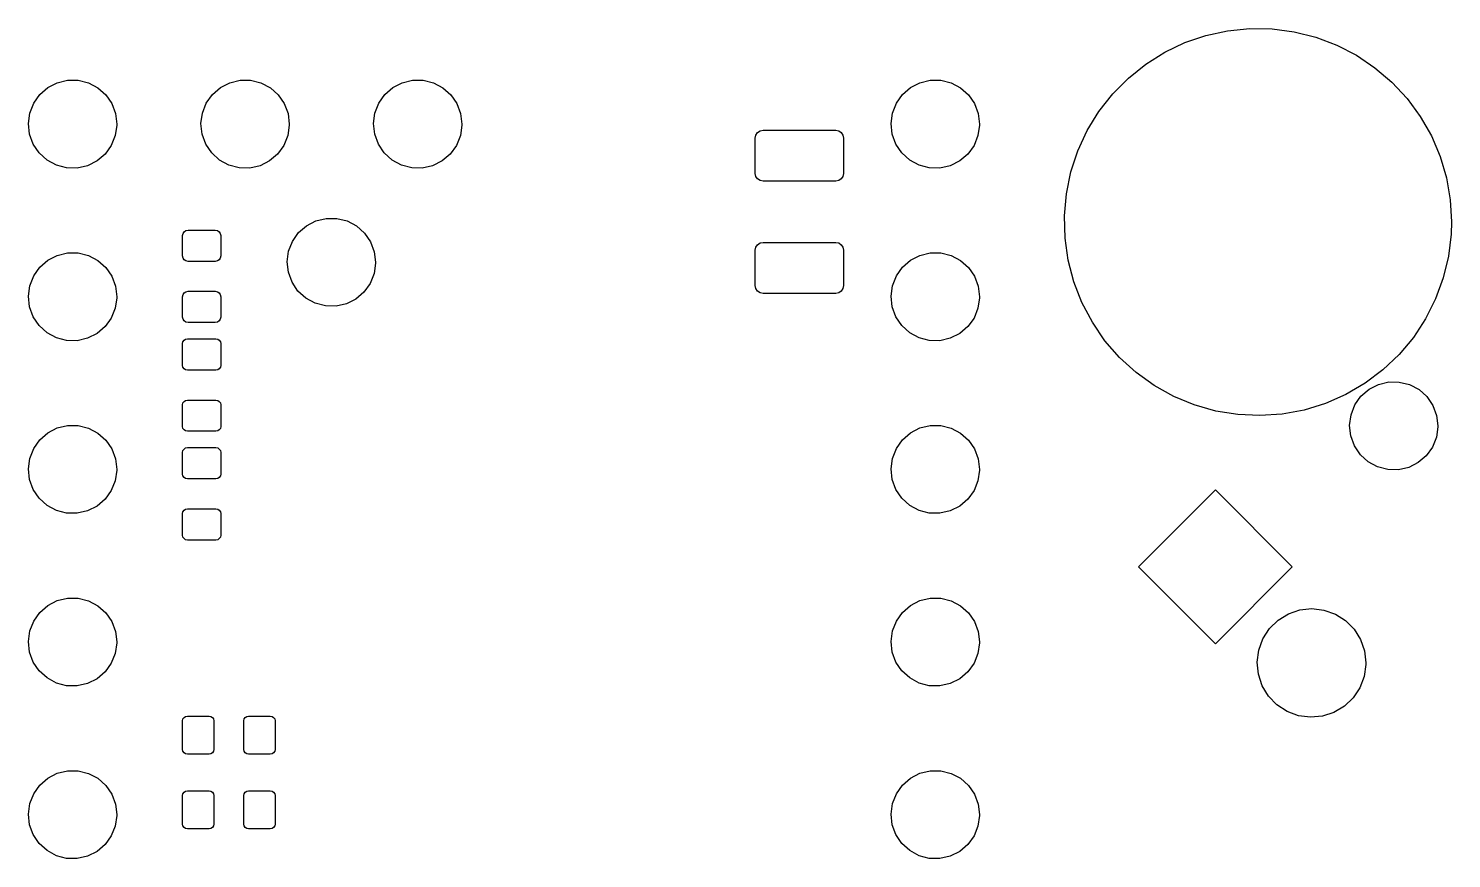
# Model space of a CAD drawing. Extents: x 100.2 to 143.8, y -109.8 to -50.2.
# Drawn here: x 122.9 to 143.85, y -62.37 to -50.15 of the extents above; entities that cross this region are included whole.
import ezdxf

# ---------------------------------------------------------------- set-up
doc = ezdxf.new("R2010")
doc.units = 0
doc.layers.add('BLACK', color=7, linetype='CONTINUOUS')

msp = doc.modelspace()

# ---------------------------------------------------------------- linework, layer by layer
at = {"layer": 'BLACK', "linetype": 'CONTINUOUS'}
for p, q in [((139.923, -50.3613), (140.234, -50.255)), ((140.234, -50.255), (140.554, -50.1851)), ((140.554, -50.1851), (140.881, -50.1525)), ((140.881, -50.1525), (141.209, -50.1577)), ((141.209, -50.1577), (141.534, -50.2005)), ((141.534, -50.2005), (141.852, -50.2804)), ((139.627, -50.5025), (139.923, -50.3613)), ((141.852, -50.2804), (142.159, -50.3964)), ((142.159, -50.3964), (142.451, -50.5469)), ((139.093, -50.882), (139.349, -50.6769)), ((139.349, -50.6769), (139.627, -50.5025)), ((142.451, -50.5469), (142.723, -50.7299)), ((138.862, -51.1153), (139.093, -50.882)), ((142.723, -50.7299), (142.973, -50.943)), ((123.067, -51.1251), (123.185, -51.0224)), ((123.185, -51.0224), (123.323, -50.9508)), ((123.323, -50.9508), (123.475, -50.9143)), ((123.475, -50.9143), (123.631, -50.9151)), ((123.631, -50.9151), (123.783, -50.9532)), ((123.783, -50.9532), (123.921, -51.0263)), ((123.921, -51.0263), (124.038, -51.1301)), ((125.607, -51.1251), (125.725, -51.0224)), ((125.725, -51.0224), (125.863, -50.9508)), ((125.863, -50.9508), (126.015, -50.9143)), ((126.015, -50.9143), (126.171, -50.9151)), ((126.171, -50.9151), (126.323, -50.9532)), ((126.323, -50.9532), (126.461, -51.0263)), ((126.461, -51.0263), (126.578, -51.1301)), ((128.147, -51.1251), (128.265, -51.0224)), ((128.265, -51.0224), (128.403, -50.9508)), ((128.403, -50.9508), (128.555, -50.9143)), ((128.555, -50.9143), (128.711, -50.9151)), ((128.711, -50.9151), (128.863, -50.9532)), ((128.863, -50.9532), (129.001, -51.0263)), ((129.001, -51.0263), (129.118, -51.1301)), ((135.767, -51.1251), (135.885, -51.0224)), ((135.885, -51.0224), (136.023, -50.9508)), ((136.023, -50.9508), (136.175, -50.9143)), ((136.175, -50.9143), (136.331, -50.9151)), ((136.331, -50.9151), (136.483, -50.9532)), ((136.483, -50.9532), (136.621, -51.0263)), ((136.621, -51.0263), (136.738, -51.1301)), ((138.66, -51.3735), (138.862, -51.1153)), ((142.973, -50.943), (143.196, -51.1833)), ((122.92, -51.3984), (122.977, -51.2528)), ((122.977, -51.2528), (123.067, -51.1251)), ((124.038, -51.1301), (124.126, -51.2589)), ((124.126, -51.2589), (124.181, -51.405)), ((125.46, -51.3984), (125.517, -51.2528)), ((125.517, -51.2528), (125.607, -51.1251)), ((126.578, -51.1301), (126.666, -51.2589)), ((126.666, -51.2589), (126.721, -51.405)), ((128, -51.3984), (128.057, -51.2528)), ((128.057, -51.2528), (128.147, -51.1251)), ((129.118, -51.1301), (129.206, -51.2589)), ((129.206, -51.2589), (129.261, -51.405)), ((135.62, -51.3984), (135.677, -51.2528)), ((135.677, -51.2528), (135.767, -51.1251)), ((136.738, -51.1301), (136.826, -51.2589)), ((136.826, -51.2589), (136.881, -51.405)), ((143.196, -51.1833), (143.39, -51.4478)), ((122.9, -51.5532), (122.92, -51.3984)), ((124.181, -51.405), (124.2, -51.56)), ((125.44, -51.5532), (125.46, -51.3984)), ((126.721, -51.405), (126.74, -51.56)), ((127.98, -51.5532), (128, -51.3984)), ((129.261, -51.405), (129.28, -51.56)), ((135.6, -51.5532), (135.62, -51.3984)), ((136.881, -51.405), (136.9, -51.56)), ((138.488, -51.6532), (138.66, -51.3735)), ((143.39, -51.4478), (143.553, -51.7328)), ((122.917, -51.7084), (122.9, -51.5532)), ((122.971, -51.8551), (122.917, -51.7084)), ((124.178, -51.7282), (124.12, -51.8731)), ((124.2, -51.5736), (124.178, -51.7282)), ((124.2, -51.56), (124.2, -51.5736)), ((125.457, -51.7084), (125.44, -51.5532)), ((125.511, -51.8551), (125.457, -51.7084)), ((126.718, -51.7282), (126.66, -51.8731)), ((126.74, -51.5736), (126.718, -51.7282)), ((126.74, -51.56), (126.74, -51.5736)), ((127.997, -51.7084), (127.98, -51.5532)), ((128.051, -51.8551), (127.997, -51.7084)), ((129.258, -51.7282), (129.2, -51.8731)), ((129.28, -51.5736), (129.258, -51.7282)), ((129.28, -51.56), (129.28, -51.5736)), ((133.6, -51.765), (133.609, -51.721)), ((133.609, -51.721), (133.634, -51.6837)), ((133.634, -51.6837), (133.671, -51.6588)), ((133.671, -51.6588), (133.715, -51.65)), ((133.715, -51.65), (134.785, -51.65)), ((134.785, -51.65), (134.829, -51.6588)), ((134.829, -51.6588), (134.866, -51.6837)), ((134.866, -51.6837), (134.891, -51.721)), ((134.891, -51.721), (134.9, -51.765)), ((135.617, -51.7084), (135.6, -51.5532)), ((135.671, -51.8551), (135.617, -51.7084)), ((136.878, -51.7282), (136.82, -51.8731)), ((136.9, -51.5736), (136.878, -51.7282)), ((136.9, -51.56), (136.9, -51.5736)), ((138.35, -51.9508), (138.488, -51.6532)), ((143.553, -51.7328), (143.682, -52.0346)), ((123.058, -51.9847), (122.971, -51.8551)), ((124.12, -51.8731), (124.028, -52)), ((125.598, -51.9847), (125.511, -51.8551)), ((126.66, -51.8731), (126.568, -52)), ((128.138, -51.9847), (128.051, -51.8551)), ((129.2, -51.8731), (129.108, -52)), ((133.6, -52.285), (133.6, -51.765)), ((134.9, -51.765), (134.9, -52.285)), ((135.758, -51.9847), (135.671, -51.8551)), ((136.82, -51.8731), (136.728, -52)), ((138.247, -52.2624), (138.35, -51.9508)), ((123.173, -52.0898), (123.058, -51.9847)), ((123.311, -52.1644), (123.173, -52.0898)), ((123.462, -52.204), (123.311, -52.1644)), ((123.91, -52.1014), (123.77, -52.1716)), ((124.028, -52), (123.91, -52.1014)), ((125.713, -52.0898), (125.598, -51.9847)), ((125.851, -52.1644), (125.713, -52.0898)), ((126.002, -52.204), (125.851, -52.1644)), ((126.45, -52.1014), (126.31, -52.1716)), ((126.568, -52), (126.45, -52.1014)), ((128.253, -52.0898), (128.138, -51.9847)), ((128.391, -52.1644), (128.253, -52.0898)), ((128.542, -52.204), (128.391, -52.1644)), ((128.99, -52.1014), (128.85, -52.1716)), ((129.108, -52), (128.99, -52.1014)), ((135.873, -52.0898), (135.758, -51.9847)), ((136.011, -52.1644), (135.873, -52.0898)), ((136.162, -52.204), (136.011, -52.1644)), ((136.61, -52.1014), (136.47, -52.1716)), ((136.728, -52), (136.61, -52.1014)), ((143.682, -52.0346), (143.775, -52.3492)), ((123.618, -52.2064), (123.462, -52.204)), ((123.77, -52.1716), (123.618, -52.2064)), ((126.158, -52.2064), (126.002, -52.204)), ((126.31, -52.1716), (126.158, -52.2064)), ((128.698, -52.2064), (128.542, -52.204)), ((128.85, -52.1716), (128.698, -52.2064)), ((133.609, -52.329), (133.6, -52.285)), ((133.634, -52.3663), (133.609, -52.329)), ((133.671, -52.3912), (133.634, -52.3663)), ((134.866, -52.3663), (134.829, -52.3912)), ((134.891, -52.329), (134.866, -52.3663)), ((134.9, -52.285), (134.891, -52.329)), ((136.318, -52.2064), (136.162, -52.204)), ((136.47, -52.1716), (136.318, -52.2064)), ((138.181, -52.5837), (138.247, -52.2624)), ((143.775, -52.3492), (143.831, -52.6724)), ((133.715, -52.4), (133.671, -52.3912)), ((134.785, -52.4), (133.715, -52.4)), ((134.829, -52.3912), (134.785, -52.4)), ((138.151, -52.9105), (138.181, -52.5837)), ((143.831, -52.6724), (143.85, -53)), ((126.995, -53.0544), (127.133, -52.9828)), ((127.133, -52.9828), (127.285, -52.9463)), ((127.285, -52.9463), (127.441, -52.9471)), ((127.441, -52.9471), (127.593, -52.9852)), ((127.593, -52.9852), (127.731, -53.0583)), ((138.16, -53.2385), (138.151, -52.9105)), ((143.85, -53), (143.844, -53.179)), ((125.17, -53.2), (125.176, -53.1694)), ((125.17, -53.5), (125.17, -53.2)), ((125.176, -53.1694), (125.193, -53.1434)), ((125.193, -53.1434), (125.219, -53.1261)), ((125.219, -53.1261), (125.25, -53.12)), ((125.25, -53.12), (125.65, -53.12)), ((125.65, -53.12), (125.681, -53.1261)), ((125.681, -53.1261), (125.707, -53.1434)), ((125.707, -53.1434), (125.724, -53.1694)), ((125.724, -53.1694), (125.73, -53.2)), ((125.73, -53.2), (125.73, -53.5)), ((126.787, -53.2848), (126.877, -53.1571)), ((126.877, -53.1571), (126.995, -53.0544)), ((127.731, -53.0583), (127.848, -53.1621)), ((127.848, -53.1621), (127.936, -53.2909)), ((143.844, -53.179), (143.805, -53.5047)), ((126.73, -53.4304), (126.787, -53.2848)), ((127.936, -53.2909), (127.991, -53.437)), ((133.6, -53.415), (133.609, -53.371)), ((133.6, -53.935), (133.6, -53.415)), ((133.609, -53.371), (133.634, -53.3337)), ((133.634, -53.3337), (133.671, -53.3088)), ((133.671, -53.3088), (133.715, -53.3)), ((133.715, -53.3), (134.785, -53.3)), ((134.785, -53.3), (134.829, -53.3088)), ((134.829, -53.3088), (134.866, -53.3337)), ((134.866, -53.3337), (134.891, -53.371)), ((134.891, -53.371), (134.9, -53.415)), ((134.9, -53.415), (134.9, -53.935)), ((138.206, -53.5633), (138.16, -53.2385)), ((123.067, -53.6651), (123.185, -53.5624)), ((123.185, -53.5624), (123.323, -53.4908)), ((123.323, -53.4908), (123.475, -53.4543)), ((123.475, -53.4543), (123.631, -53.4551)), ((123.631, -53.4551), (123.783, -53.4932)), ((123.783, -53.4932), (123.921, -53.5663)), ((123.921, -53.5663), (124.038, -53.6701)), ((125.176, -53.5306), (125.17, -53.5)), ((125.193, -53.5566), (125.176, -53.5306)), ((125.219, -53.5739), (125.193, -53.5566)), ((125.25, -53.58), (125.219, -53.5739)), ((125.65, -53.58), (125.25, -53.58)), ((125.681, -53.5739), (125.65, -53.58)), ((125.707, -53.5566), (125.681, -53.5739)), ((125.724, -53.5306), (125.707, -53.5566)), ((125.73, -53.5), (125.724, -53.5306)), ((126.71, -53.5852), (126.73, -53.4304)), ((126.727, -53.7404), (126.71, -53.5852)), ((128.01, -53.6056), (127.988, -53.7602)), ((127.991, -53.437), (128.01, -53.592)), ((128.01, -53.592), (128.01, -53.6056)), ((135.767, -53.6651), (135.885, -53.5624)), ((135.885, -53.5624), (136.023, -53.4908)), ((136.023, -53.4908), (136.175, -53.4543)), ((136.175, -53.4543), (136.331, -53.4551)), ((136.331, -53.4551), (136.483, -53.4932)), ((136.483, -53.4932), (136.621, -53.5663)), ((136.621, -53.5663), (136.738, -53.6701)), ((138.289, -53.8807), (138.206, -53.5633)), ((143.805, -53.5047), (143.728, -53.8237)), ((122.92, -53.9384), (122.977, -53.7928)), ((122.977, -53.7928), (123.067, -53.6651)), ((124.038, -53.6701), (124.126, -53.7989)), ((124.126, -53.7989), (124.181, -53.945)), ((126.781, -53.8871), (126.727, -53.7404)), ((127.988, -53.7602), (127.93, -53.9051)), ((135.62, -53.9384), (135.677, -53.7928)), ((135.677, -53.7928), (135.767, -53.6651)), ((136.738, -53.6701), (136.826, -53.7989)), ((136.826, -53.7989), (136.881, -53.945)), ((143.728, -53.8237), (143.616, -54.1319)), ((122.9, -54.0932), (122.92, -53.9384)), ((124.181, -53.945), (124.2, -54.1)), ((125.176, -54.0694), (125.193, -54.0434)), ((125.193, -54.0434), (125.219, -54.0261)), ((125.219, -54.0261), (125.25, -54.02)), ((125.25, -54.02), (125.65, -54.02)), ((125.65, -54.02), (125.681, -54.0261)), ((125.681, -54.0261), (125.707, -54.0434)), ((125.707, -54.0434), (125.724, -54.0694)), ((126.868, -54.0167), (126.781, -53.8871)), ((126.983, -54.1218), (126.868, -54.0167)), ((127.838, -54.032), (127.72, -54.1334)), ((127.93, -53.9051), (127.838, -54.032)), ((133.609, -53.979), (133.6, -53.935)), ((133.634, -54.0163), (133.609, -53.979)), ((133.671, -54.0412), (133.634, -54.0163)), ((133.715, -54.05), (133.671, -54.0412)), ((134.785, -54.05), (133.715, -54.05)), ((134.829, -54.0412), (134.785, -54.05)), ((134.866, -54.0163), (134.829, -54.0412)), ((134.891, -53.979), (134.866, -54.0163)), ((134.9, -53.935), (134.891, -53.979)), ((135.6, -54.0932), (135.62, -53.9384)), ((136.881, -53.945), (136.9, -54.1)), ((138.409, -54.1864), (138.289, -53.8807)), ((122.917, -54.2484), (122.9, -54.0932)), ((122.971, -54.3951), (122.917, -54.2484)), ((124.2, -54.1136), (124.178, -54.2682)), ((124.2, -54.1), (124.2, -54.1136)), ((125.17, -54.1), (125.176, -54.0694)), ((125.17, -54.4), (125.17, -54.1)), ((125.724, -54.0694), (125.73, -54.1)), ((125.73, -54.1), (125.73, -54.4)), ((127.121, -54.1964), (126.983, -54.1218)), ((127.272, -54.236), (127.121, -54.1964)), ((127.428, -54.2384), (127.272, -54.236)), ((127.58, -54.2036), (127.428, -54.2384)), ((127.72, -54.1334), (127.58, -54.2036)), ((135.617, -54.2484), (135.6, -54.0932)), ((135.671, -54.3951), (135.617, -54.2484)), ((136.9, -54.1136), (136.878, -54.2682)), ((136.9, -54.1), (136.9, -54.1136)), ((138.562, -54.4764), (138.409, -54.1864)), ((143.616, -54.1319), (143.468, -54.425)), ((123.058, -54.5247), (122.971, -54.3951)), ((124.12, -54.4131), (124.028, -54.54)), ((124.178, -54.2682), (124.12, -54.4131)), ((125.176, -54.4306), (125.17, -54.4)), ((125.193, -54.4566), (125.176, -54.4306)), ((125.219, -54.4739), (125.193, -54.4566)), ((125.707, -54.4566), (125.681, -54.4739)), ((125.724, -54.4306), (125.707, -54.4566)), ((125.73, -54.4), (125.724, -54.4306)), ((135.758, -54.5247), (135.671, -54.3951)), ((136.82, -54.4131), (136.728, -54.54)), ((136.878, -54.2682), (136.82, -54.4131)), ((143.468, -54.425), (143.288, -54.6992)), ((123.173, -54.6298), (123.058, -54.5247)), ((123.311, -54.7044), (123.173, -54.6298)), ((123.91, -54.6414), (123.77, -54.7116)), ((124.028, -54.54), (123.91, -54.6414)), ((125.25, -54.48), (125.219, -54.4739)), ((125.65, -54.48), (125.25, -54.48)), ((125.681, -54.4739), (125.65, -54.48)), ((135.873, -54.6298), (135.758, -54.5247)), ((136.011, -54.7044), (135.873, -54.6298)), ((136.61, -54.6414), (136.47, -54.7116)), ((136.728, -54.54), (136.61, -54.6414)), ((138.748, -54.7468), (138.562, -54.4764)), ((123.462, -54.744), (123.311, -54.7044)), ((123.618, -54.7464), (123.462, -54.744)), ((123.77, -54.7116), (123.618, -54.7464)), ((125.17, -54.79), (125.175, -54.7632)), ((125.17, -55.11), (125.17, -54.79)), ((125.175, -54.7632), (125.191, -54.7405)), ((125.191, -54.7405), (125.213, -54.7253)), ((125.213, -54.7253), (125.24, -54.72)), ((125.24, -54.72), (125.66, -54.72)), ((125.66, -54.72), (125.687, -54.7253)), ((125.687, -54.7253), (125.709, -54.7405)), ((125.709, -54.7405), (125.725, -54.7632)), ((125.725, -54.7632), (125.73, -54.79)), ((125.73, -54.79), (125.73, -55.11)), ((136.162, -54.744), (136.011, -54.7044)), ((136.318, -54.7464), (136.162, -54.744)), ((136.47, -54.7116), (136.318, -54.7464)), ((138.964, -54.994), (138.748, -54.7468)), ((143.288, -54.6992), (143.078, -54.951)), ((139.206, -55.2149), (138.964, -54.994)), ((143.078, -54.951), (142.84, -55.1768)), ((125.175, -55.1368), (125.17, -55.11)), ((125.191, -55.1595), (125.175, -55.1368)), ((125.213, -55.1747), (125.191, -55.1595)), ((125.24, -55.18), (125.213, -55.1747)), ((125.66, -55.18), (125.24, -55.18)), ((125.687, -55.1747), (125.66, -55.18)), ((125.709, -55.1595), (125.687, -55.1747)), ((125.725, -55.1368), (125.709, -55.1595)), ((125.73, -55.11), (125.725, -55.1368)), ((139.473, -55.4063), (139.206, -55.2149)), ((142.84, -55.1768), (142.577, -55.3738)), ((139.76, -55.5659), (139.473, -55.4063)), ((142.577, -55.3738), (142.294, -55.5394)), ((142.517, -55.5651), (142.635, -55.4624)), ((142.635, -55.4624), (142.773, -55.3908)), ((142.773, -55.3908), (142.925, -55.3543)), ((142.925, -55.3543), (143.081, -55.3551)), ((143.081, -55.3551), (143.233, -55.3932)), ((143.233, -55.3932), (143.371, -55.4663)), ((143.371, -55.4663), (143.488, -55.5701)), ((125.17, -55.69), (125.175, -55.6632)), ((125.17, -56.01), (125.17, -55.69)), ((125.175, -55.6632), (125.191, -55.6405)), ((125.191, -55.6405), (125.213, -55.6253)), ((125.213, -55.6253), (125.24, -55.62)), ((125.24, -55.62), (125.66, -55.62)), ((125.66, -55.62), (125.687, -55.6253)), ((125.687, -55.6253), (125.709, -55.6405)), ((125.709, -55.6405), (125.725, -55.6632)), ((125.725, -55.6632), (125.73, -55.69)), ((125.73, -55.69), (125.73, -56.01)), ((140.063, -55.6915), (139.76, -55.5659)), ((140.378, -55.7814), (140.063, -55.6915)), ((141.993, -55.6713), (141.68, -55.7677)), ((142.294, -55.5394), (141.993, -55.6713)), ((142.37, -55.8384), (142.427, -55.6928)), ((142.427, -55.6928), (142.517, -55.5651)), ((143.488, -55.5701), (143.576, -55.6989)), ((143.576, -55.6989), (143.631, -55.845)), ((140.702, -55.8344), (140.378, -55.7814)), ((141.03, -55.8498), (140.702, -55.8344)), ((141.357, -55.8275), (141.03, -55.8498)), ((141.68, -55.7677), (141.357, -55.8275)), ((142.35, -55.9932), (142.37, -55.8384)), ((143.631, -55.845), (143.65, -56)), ((123.067, -56.2051), (123.185, -56.1024)), ((123.185, -56.1024), (123.323, -56.0308)), ((123.323, -56.0308), (123.475, -55.9943)), ((123.475, -55.9943), (123.631, -55.9951)), ((123.631, -55.9951), (123.783, -56.0332)), ((123.783, -56.0332), (123.921, -56.1063)), ((123.921, -56.1063), (124.038, -56.2101)), ((125.175, -56.0368), (125.17, -56.01)), ((125.191, -56.0595), (125.175, -56.0368)), ((125.213, -56.0747), (125.191, -56.0595)), ((125.24, -56.08), (125.213, -56.0747)), ((125.66, -56.08), (125.24, -56.08)), ((125.687, -56.0747), (125.66, -56.08)), ((125.709, -56.0595), (125.687, -56.0747)), ((125.725, -56.0368), (125.709, -56.0595)), ((125.73, -56.01), (125.725, -56.0368)), ((135.767, -56.2051), (135.885, -56.1024)), ((135.885, -56.1024), (136.023, -56.0308)), ((136.023, -56.0308), (136.175, -55.9943)), ((136.175, -55.9943), (136.331, -55.9951)), ((136.331, -55.9951), (136.483, -56.0332)), ((136.483, -56.0332), (136.621, -56.1063)), ((136.621, -56.1063), (136.738, -56.2101)), ((142.367, -56.1484), (142.35, -55.9932)), ((143.65, -56.0136), (143.628, -56.1682)), ((143.65, -56), (143.65, -56.0136)), ((122.92, -56.4784), (122.977, -56.3328)), ((122.977, -56.3328), (123.067, -56.2051)), ((124.038, -56.2101), (124.126, -56.3389)), ((124.126, -56.3389), (124.181, -56.485)), ((125.175, -56.3632), (125.191, -56.3405)), ((125.191, -56.3405), (125.213, -56.3253)), ((125.213, -56.3253), (125.24, -56.32)), ((125.24, -56.32), (125.66, -56.32)), ((125.66, -56.32), (125.687, -56.3253)), ((125.687, -56.3253), (125.709, -56.3405)), ((125.709, -56.3405), (125.725, -56.3632)), ((135.62, -56.4784), (135.677, -56.3328)), ((135.677, -56.3328), (135.767, -56.2051)), ((136.738, -56.2101), (136.826, -56.3389)), ((136.826, -56.3389), (136.881, -56.485)), ((142.421, -56.2951), (142.367, -56.1484)), ((142.508, -56.4247), (142.421, -56.2951)), ((143.57, -56.3131), (143.478, -56.44)), ((143.628, -56.1682), (143.57, -56.3131)), ((122.9, -56.6332), (122.92, -56.4784)), ((124.181, -56.485), (124.2, -56.64)), ((125.17, -56.39), (125.175, -56.3632)), ((125.17, -56.71), (125.17, -56.39)), ((125.725, -56.3632), (125.73, -56.39)), ((125.73, -56.39), (125.73, -56.71)), ((135.6, -56.6332), (135.62, -56.4784)), ((136.881, -56.485), (136.9, -56.64)), ((142.623, -56.5298), (142.508, -56.4247)), ((142.761, -56.6044), (142.623, -56.5298)), ((143.36, -56.5414), (143.22, -56.6116)), ((143.478, -56.44), (143.36, -56.5414)), ((122.917, -56.7884), (122.9, -56.6332)), ((124.2, -56.6536), (124.178, -56.8082)), ((124.2, -56.64), (124.2, -56.6536)), ((125.175, -56.7368), (125.17, -56.71)), ((125.191, -56.7595), (125.175, -56.7368)), ((125.213, -56.7747), (125.191, -56.7595)), ((125.709, -56.7595), (125.687, -56.7747)), ((125.725, -56.7368), (125.709, -56.7595)), ((125.73, -56.71), (125.725, -56.7368)), ((135.617, -56.7884), (135.6, -56.6332)), ((136.9, -56.6536), (136.878, -56.8082)), ((136.9, -56.64), (136.9, -56.6536)), ((142.912, -56.644), (142.761, -56.6044)), ((143.068, -56.6464), (142.912, -56.644)), ((143.22, -56.6116), (143.068, -56.6464)), ((122.971, -56.9351), (122.917, -56.7884)), ((123.058, -57.0647), (122.971, -56.9351)), ((124.12, -56.9531), (124.028, -57.08)), ((124.178, -56.8082), (124.12, -56.9531)), ((125.24, -56.78), (125.213, -56.7747)), ((125.66, -56.78), (125.24, -56.78)), ((125.687, -56.7747), (125.66, -56.78)), ((135.671, -56.9351), (135.617, -56.7884)), ((135.758, -57.0647), (135.671, -56.9351)), ((136.82, -56.9531), (136.728, -57.08)), ((136.878, -56.8082), (136.82, -56.9531)), ((139.243, -58.0746), (140.375, -56.9433)), ((140.375, -56.9433), (141.506, -58.0746)), ((123.173, -57.1698), (123.058, -57.0647)), ((123.311, -57.2444), (123.173, -57.1698)), ((123.91, -57.1814), (123.77, -57.2516)), ((124.028, -57.08), (123.91, -57.1814)), ((135.873, -57.1698), (135.758, -57.0647)), ((136.011, -57.2444), (135.873, -57.1698)), ((136.61, -57.1814), (136.47, -57.2516)), ((136.728, -57.08), (136.61, -57.1814)), ((123.462, -57.284), (123.311, -57.2444)), ((123.618, -57.2864), (123.462, -57.284)), ((123.77, -57.2516), (123.618, -57.2864)), ((125.17, -57.29), (125.175, -57.2632)), ((125.17, -57.61), (125.17, -57.29)), ((125.175, -57.2632), (125.191, -57.2405)), ((125.191, -57.2405), (125.213, -57.2253)), ((125.213, -57.2253), (125.24, -57.22)), ((125.24, -57.22), (125.66, -57.22)), ((125.66, -57.22), (125.687, -57.2253)), ((125.687, -57.2253), (125.709, -57.2405)), ((125.709, -57.2405), (125.725, -57.2632)), ((125.725, -57.2632), (125.73, -57.29)), ((125.73, -57.29), (125.73, -57.61)), ((136.162, -57.284), (136.011, -57.2444)), ((136.318, -57.2864), (136.162, -57.284)), ((136.47, -57.2516), (136.318, -57.2864)), ((125.175, -57.6368), (125.17, -57.61)), ((125.73, -57.61), (125.725, -57.6368)), ((125.191, -57.6595), (125.175, -57.6368)), ((125.213, -57.6747), (125.191, -57.6595)), ((125.24, -57.68), (125.213, -57.6747)), ((125.66, -57.68), (125.24, -57.68)), ((125.687, -57.6747), (125.66, -57.68)), ((125.709, -57.6595), (125.687, -57.6747)), ((125.725, -57.6368), (125.709, -57.6595)), ((140.375, -59.206), (139.243, -58.0746)), ((141.506, -58.0746), (140.375, -59.206)), ((123.067, -58.7451), (123.185, -58.6424)), ((123.185, -58.6424), (123.323, -58.5708)), ((123.323, -58.5708), (123.475, -58.5343)), ((123.475, -58.5343), (123.631, -58.5351)), ((123.631, -58.5351), (123.783, -58.5732)), ((123.783, -58.5732), (123.921, -58.6463)), ((123.921, -58.6463), (124.038, -58.7501)), ((135.767, -58.7451), (135.885, -58.6424)), ((135.885, -58.6424), (136.023, -58.5708)), ((136.023, -58.5708), (136.175, -58.5343)), ((136.175, -58.5343), (136.331, -58.5351)), ((136.331, -58.5351), (136.483, -58.5732)), ((136.483, -58.5732), (136.621, -58.6463)), ((136.621, -58.6463), (136.738, -58.7501)), ((122.977, -58.8728), (123.067, -58.7451)), ((124.038, -58.7501), (124.126, -58.8789)), ((135.677, -58.8728), (135.767, -58.7451)), ((136.738, -58.7501), (136.826, -58.8789)), ((141.169, -58.9832), (141.296, -58.8584)), ((141.296, -58.8584), (141.448, -58.765)), ((141.448, -58.765), (141.617, -58.7075)), ((141.617, -58.7075), (141.794, -58.6889)), ((141.794, -58.6889), (141.972, -58.71)), ((141.972, -58.71), (142.14, -58.7698)), ((142.14, -58.7698), (142.29, -58.8654)), ((142.29, -58.8654), (142.416, -58.9919)), ((122.9, -59.1732), (122.92, -59.0184)), ((122.92, -59.0184), (122.977, -58.8728)), ((124.126, -58.8789), (124.181, -59.025)), ((124.181, -59.025), (124.2, -59.18)), ((135.6, -59.1732), (135.62, -59.0184)), ((135.62, -59.0184), (135.677, -58.8728)), ((136.826, -58.8789), (136.881, -59.025)), ((136.881, -59.025), (136.9, -59.18)), ((141.072, -59.1331), (141.169, -58.9832)), ((142.416, -58.9919), (142.51, -59.1432)), ((122.917, -59.3284), (122.9, -59.1732)), ((124.2, -59.1936), (124.178, -59.3482)), ((124.2, -59.18), (124.2, -59.1936)), ((135.617, -59.3284), (135.6, -59.1732)), ((136.9, -59.1936), (136.878, -59.3482)), ((136.9, -59.18), (136.9, -59.1936)), ((141.011, -59.3007), (141.072, -59.1331)), ((142.51, -59.1432), (142.569, -59.3116)), ((122.971, -59.4751), (122.917, -59.3284)), ((123.058, -59.6047), (122.971, -59.4751)), ((124.12, -59.4931), (124.028, -59.62)), ((124.178, -59.3482), (124.12, -59.4931)), ((135.671, -59.4751), (135.617, -59.3284)), ((135.758, -59.6047), (135.671, -59.4751)), ((136.82, -59.4931), (136.728, -59.62)), ((136.878, -59.3482), (136.82, -59.4931)), ((140.989, -59.4777), (141.011, -59.3007)), ((141.006, -59.6552), (140.989, -59.4777)), ((142.569, -59.3116), (142.589, -59.4888)), ((142.589, -59.4888), (142.589, -59.5112)), ((123.173, -59.7098), (123.058, -59.6047)), ((124.028, -59.62), (123.91, -59.7214)), ((135.873, -59.7098), (135.758, -59.6047)), ((136.728, -59.62), (136.61, -59.7214)), ((141.063, -59.8244), (141.006, -59.6552)), ((142.564, -59.6878), (142.5, -59.8545)), ((142.589, -59.5112), (142.564, -59.6878)), ((123.311, -59.7844), (123.173, -59.7098)), ((123.462, -59.824), (123.311, -59.7844)), ((123.618, -59.8264), (123.462, -59.824)), ((123.77, -59.7916), (123.618, -59.8264)), ((123.91, -59.7214), (123.77, -59.7916)), ((136.011, -59.7844), (135.873, -59.7098)), ((136.162, -59.824), (136.011, -59.7844)), ((136.318, -59.8264), (136.162, -59.824)), ((136.47, -59.7916), (136.318, -59.8264)), ((136.61, -59.7214), (136.47, -59.7916)), ((141.155, -59.977), (141.063, -59.8244)), ((142.5, -59.8545), (142.402, -60.0031)), ((141.279, -60.1053), (141.155, -59.977)), ((141.428, -60.2029), (141.279, -60.1053)), ((142.273, -60.1261), (142.119, -60.2174)), ((142.402, -60.0031), (142.273, -60.1261)), ((125.17, -60.34), (125.175, -60.3132)), ((125.175, -60.3132), (125.191, -60.2905)), ((125.191, -60.2905), (125.213, -60.2753)), ((125.213, -60.2753), (125.24, -60.27)), ((125.24, -60.27), (125.56, -60.27)), ((125.56, -60.27), (125.587, -60.2753)), ((125.587, -60.2753), (125.609, -60.2905)), ((125.609, -60.2905), (125.625, -60.3132)), ((125.625, -60.3132), (125.63, -60.34)), ((126.07, -60.34), (126.075, -60.3132)), ((126.075, -60.3132), (126.091, -60.2905)), ((126.091, -60.2905), (126.113, -60.2753)), ((126.113, -60.2753), (126.14, -60.27)), ((126.14, -60.27), (126.46, -60.27)), ((126.46, -60.27), (126.487, -60.2753)), ((126.487, -60.2753), (126.509, -60.2905)), ((126.509, -60.2905), (126.525, -60.3132)), ((126.525, -60.3132), (126.53, -60.34)), ((141.595, -60.2651), (141.428, -60.2029)), ((141.772, -60.2887), (141.595, -60.2651)), ((141.95, -60.2725), (141.772, -60.2887)), ((142.119, -60.2174), (141.95, -60.2725)), ((125.17, -60.76), (125.17, -60.34)), ((125.63, -60.34), (125.63, -60.76)), ((126.07, -60.76), (126.07, -60.34)), ((126.53, -60.34), (126.53, -60.76)), ((125.175, -60.7868), (125.17, -60.76)), ((125.191, -60.8095), (125.175, -60.7868)), ((125.213, -60.8247), (125.191, -60.8095)), ((125.24, -60.83), (125.213, -60.8247)), ((125.56, -60.83), (125.24, -60.83)), ((125.587, -60.8247), (125.56, -60.83)), ((125.609, -60.8095), (125.587, -60.8247)), ((125.625, -60.7868), (125.609, -60.8095)), ((125.63, -60.76), (125.625, -60.7868)), ((126.075, -60.7868), (126.07, -60.76)), ((126.091, -60.8095), (126.075, -60.7868)), ((126.113, -60.8247), (126.091, -60.8095)), ((126.14, -60.83), (126.113, -60.8247)), ((126.46, -60.83), (126.14, -60.83)), ((126.487, -60.8247), (126.46, -60.83)), ((126.509, -60.8095), (126.487, -60.8247)), ((126.525, -60.7868), (126.509, -60.8095)), ((126.53, -60.76), (126.525, -60.7868)), ((123.185, -61.1824), (123.323, -61.1108)), ((123.323, -61.1108), (123.475, -61.0743)), ((123.475, -61.0743), (123.631, -61.0751)), ((123.631, -61.0751), (123.783, -61.1132)), ((123.783, -61.1132), (123.921, -61.1863)), ((135.885, -61.1824), (136.023, -61.1108)), ((136.023, -61.1108), (136.175, -61.0743)), ((136.175, -61.0743), (136.331, -61.0751)), ((136.331, -61.0751), (136.483, -61.1132)), ((136.483, -61.1132), (136.621, -61.1863)), ((122.977, -61.4128), (123.067, -61.2851)), ((123.067, -61.2851), (123.185, -61.1824)), ((123.921, -61.1863), (124.038, -61.2901)), ((124.038, -61.2901), (124.126, -61.4189)), ((125.191, -61.3905), (125.213, -61.3753)), ((125.213, -61.3753), (125.24, -61.37)), ((125.24, -61.37), (125.56, -61.37)), ((125.56, -61.37), (125.587, -61.3753)), ((125.587, -61.3753), (125.609, -61.3905)), ((126.091, -61.3905), (126.113, -61.3753)), ((126.113, -61.3753), (126.14, -61.37)), ((126.14, -61.37), (126.46, -61.37)), ((126.46, -61.37), (126.487, -61.3753)), ((126.487, -61.3753), (126.509, -61.3905)), ((135.677, -61.4128), (135.767, -61.2851)), ((135.767, -61.2851), (135.885, -61.1824)), ((136.621, -61.1863), (136.738, -61.2901)), ((136.738, -61.2901), (136.826, -61.4189)), ((122.9, -61.7132), (122.92, -61.5584)), ((122.92, -61.5584), (122.977, -61.4128)), ((124.126, -61.4189), (124.181, -61.565)), ((124.181, -61.565), (124.2, -61.72)), ((125.17, -61.44), (125.175, -61.4132)), ((125.17, -61.86), (125.17, -61.44)), ((125.175, -61.4132), (125.191, -61.3905)), ((125.609, -61.3905), (125.625, -61.4132)), ((125.625, -61.4132), (125.63, -61.44)), ((125.63, -61.44), (125.63, -61.86)), ((126.07, -61.44), (126.075, -61.4132)), ((126.07, -61.86), (126.07, -61.44)), ((126.075, -61.4132), (126.091, -61.3905)), ((126.509, -61.3905), (126.525, -61.4132)), ((126.525, -61.4132), (126.53, -61.44)), ((126.53, -61.44), (126.53, -61.86)), ((135.6, -61.7132), (135.62, -61.5584)), ((135.62, -61.5584), (135.677, -61.4128)), ((136.826, -61.4189), (136.881, -61.565)), ((136.881, -61.565), (136.9, -61.72)), ((122.917, -61.8684), (122.9, -61.7132)), ((124.2, -61.7336), (124.178, -61.8882)), ((124.2, -61.72), (124.2, -61.7336)), ((135.617, -61.8684), (135.6, -61.7132)), ((136.9, -61.7336), (136.878, -61.8882)), ((136.9, -61.72), (136.9, -61.7336)), ((122.971, -62.0151), (122.917, -61.8684)), ((124.178, -61.8882), (124.12, -62.0331)), ((125.175, -61.8868), (125.17, -61.86)), ((125.191, -61.9095), (125.175, -61.8868)), ((125.213, -61.9247), (125.191, -61.9095)), ((125.24, -61.93), (125.213, -61.9247)), ((125.56, -61.93), (125.24, -61.93)), ((125.587, -61.9247), (125.56, -61.93)), ((125.609, -61.9095), (125.587, -61.9247)), ((125.625, -61.8868), (125.609, -61.9095)), ((125.63, -61.86), (125.625, -61.8868)), ((126.075, -61.8868), (126.07, -61.86)), ((126.091, -61.9095), (126.075, -61.8868)), ((126.113, -61.9247), (126.091, -61.9095)), ((126.14, -61.93), (126.113, -61.9247)), ((126.46, -61.93), (126.14, -61.93)), ((126.487, -61.9247), (126.46, -61.93)), ((126.509, -61.9095), (126.487, -61.9247)), ((126.525, -61.8868), (126.509, -61.9095)), ((126.53, -61.86), (126.525, -61.8868)), ((135.671, -62.0151), (135.617, -61.8684)), ((136.878, -61.8882), (136.82, -62.0331)), ((123.058, -62.1447), (122.971, -62.0151)), ((123.173, -62.2498), (123.058, -62.1447)), ((124.028, -62.16), (123.91, -62.2614)), ((124.12, -62.0331), (124.028, -62.16)), ((135.758, -62.1447), (135.671, -62.0151)), ((135.873, -62.2498), (135.758, -62.1447)), ((136.728, -62.16), (136.61, -62.2614)), ((136.82, -62.0331), (136.728, -62.16)), ((123.311, -62.3244), (123.173, -62.2498)), ((123.462, -62.364), (123.311, -62.3244)), ((123.618, -62.3664), (123.462, -62.364)), ((123.77, -62.3316), (123.618, -62.3664)), ((123.91, -62.2614), (123.77, -62.3316)), ((136.011, -62.3244), (135.873, -62.2498)), ((136.162, -62.364), (136.011, -62.3244)), ((136.318, -62.3664), (136.162, -62.364)), ((136.47, -62.3316), (136.318, -62.3664)), ((136.61, -62.2614), (136.47, -62.3316))]:
    msp.add_line(p, q, dxfattribs=at)

doc.saveas('drawing.dxf')
